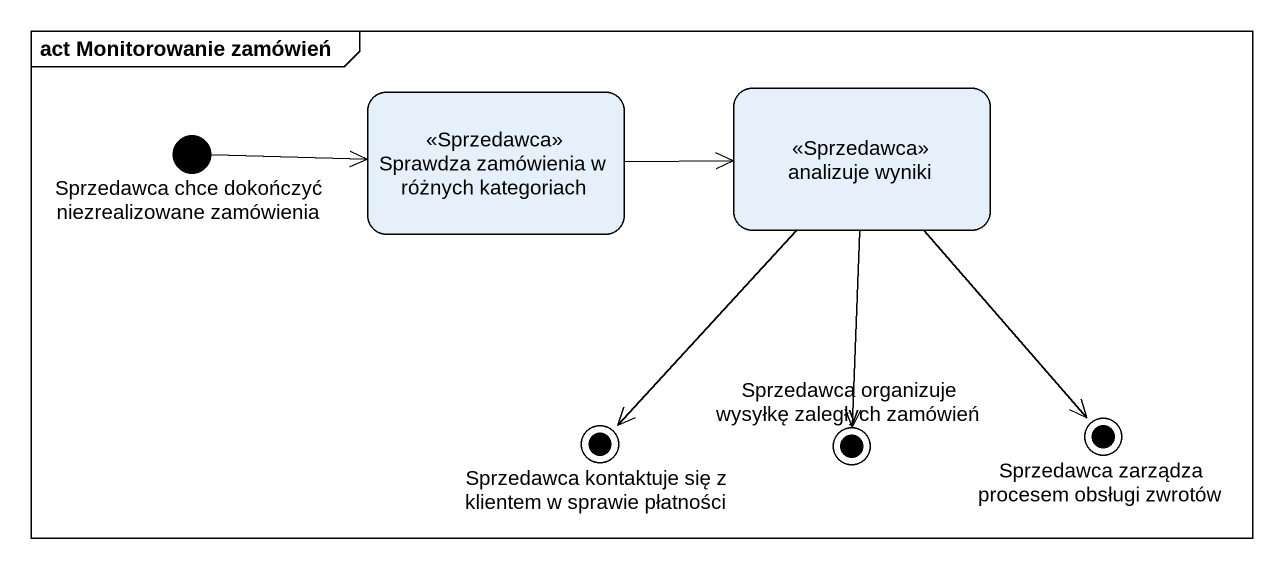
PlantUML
@startuml
mainframe act Monitorowanie zamówień
hide empty description
state "Sprzedawca chce dokończyć niezrealizowane zamówienia" as Sprzedawca_chce_dokończyć <<start>>
state "Sprawdza zamówienia w różnych kategoriach" as Sprawdza_zamówienia_w <<Sprzedawca>>
state "analizuje wyniki" as analizuje_wyniki <<Sprzedawca>>
state "Sprzedawca kontaktuje się z klientem w sprawie płatności" as Sprzedawca_kontaktuje_się_z <<end>>
state "Sprzedawca organizuje wysyłkę zaległych zamówień" as Sprzedawca_organizuje <<end>>
state "Sprzedawca zarządza procesem obsługi zwrotów" as Sprzedawca_zarządza <<end>>
Sprzedawca_chce_dokończyć -right-> Sprawdza_zamówienia_w
Sprawdza_zamówienia_w -right-> analizuje_wyniki
analizuje_wyniki --> Sprzedawca_kontaktuje_się_z
analizuje_wyniki --> Sprzedawca_organizuje
analizuje_wyniki --> Sprzedawca_zarządza
@enduml
